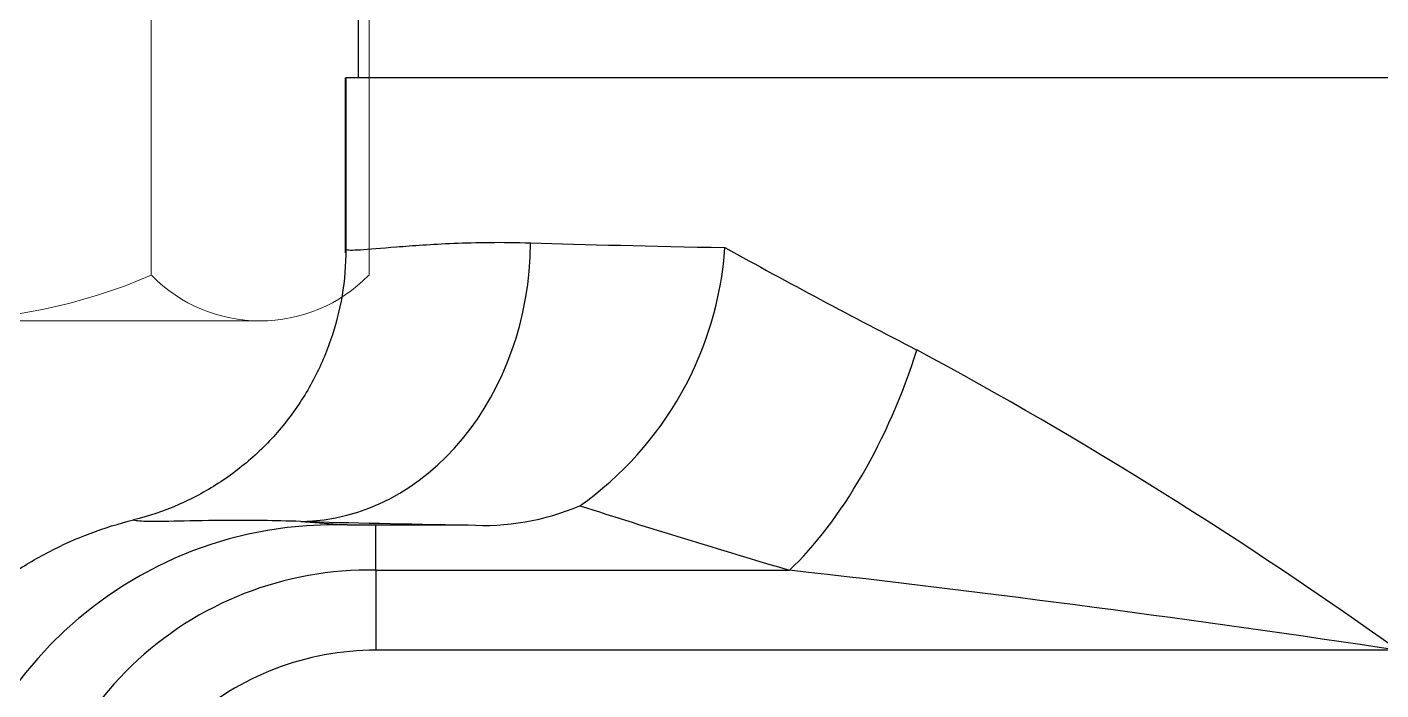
# Model space of a CAD drawing. Header units: millimetres. Extents: x -16130 to 36813, y -8099 to 27484.
# Drawn here: x 30307.5 to 30360.9, y 14826.6 to 14852.8 of the extents above; entities that cross this region are included whole.
import ezdxf

# ---------------------------------------------------------------- set-up
doc = ezdxf.new("R2010")
doc.units = ezdxf.units.MM
doc.header["$LTSCALE"] = 6
doc.linetypes.add('HIDDEN', pattern=[9.525, 6.35, -3.175])
doc.layers.add('01_NORMAL', color=7, linetype='Continuous', lineweight=25)
doc.layers.add('04_HIDDEN', color=2, linetype='HIDDEN', lineweight=13)

# ---------------------------------------------------------------- blocks, each defined once
blk = doc.blocks.new('A$C0CC8275E_1_1')
at = {"color": 0}
for p, q in [((13, 13), (-13, 13)), ((-17.3, 11.2), (-17.3, 0)), ((-8.7, 0), (-8.7, 11.2))]:
    blk.add_line(p, q, dxfattribs=at)
for centre, radius, start, end in [((-13, 7), 6, 44.6, 135.4), ((0, -8.9), 21.9, 66.6, 113.4)]:
    blk.add_arc(centre, radius, start, end, dxfattribs=at)
blk = doc.blocks.new('140.096a')
at = {"color": 0}
for p, q in [((6.084, 155.267), (5.949, 153.433)), ((5.949, 153.433), (5.947, 152.308)), ((16.685, 153.5), (23.6, 153.5)), ((23.6, 153.488), (16.826, 153.488)), ((23.6, 153.5), (23.6, 153.488)), ((23.6, 70.512), (23.6, 153.488)), ((27.6, 153), (23.6, 153)), ((4.162, 152.308), (1.002, 152.308)), ((1.002, 112), (1.002, 152.308)), ((4.162, 152.308), (5.947, 152.308)), ((4.162, 152.308), (4.162, 135.997)), ((5.947, 152.308), (5.947, 148.664))]:
    blk.add_line(p, q, dxfattribs=at)
for centre, radius, start, end in [((-9.669, 153.931), 15.625, 358.1716, 87.8977), ((-9.315, 152.58), 13.48, 358.8422, 89.0556), ((15.636, 148.07), 9.707, 176.4913, 203.0917), ((382.925, 23.909), 395.001, 162.26031, 163.51483), ((17.818, 152.121), 13.609, 215.268, 266.1187), ((263.994, 1.737), 282.441, 151.02874, 152.77049), ((-663.1, 211.669), 671.54, 351.464739, 353.529962), ((-142.761, 215.007), 176.857, 324.37818, 331.62922)]:
    blk.add_arc(centre, radius, start, end, dxfattribs=at)
for centre, major_axis, ratio, start_param, end_param in [((6.603, 112), (0, 52.5), 0.017455, 0.602143, 0.797697), ((17.083, 155.267), (10.996, -0.279), 0.824039, 3.172403, 4.733314), ((17.602, 112), (0, 41.5), 0.022082, 0.602143, 0.87684), ((12.853, 135.997), (10.218, -4.074), 0.430802, 3.888317, 4.882492)]:
    blk.add_ellipse(centre, major_axis=major_axis, ratio=ratio, start_param=start_param, end_param=end_param, dxfattribs=at)
for points, knots in [([(-2.91, 172.224), (-1.8, 171.786), (-0.756, 171.223), (0.468, 170.361), (0.709, 170.18), (1.177, 169.806), (1.405, 169.613), (2.068, 169.015), (2.485, 168.592), (3.266, 167.698), (3.631, 167.228), (4.308, 166.236), (4.616, 165.721), (5.439, 164.139), (5.86, 163.026), (6.148, 161.858)], [0, 0, 0, 0, 0.25, 0.25, 0.3125, 0.3125, 0.375, 0.375, 0.5, 0.5, 0.625, 0.625, 0.75, 0.75, 1, 1, 1, 1]), ([(1.002, 152.308), (1.002, 153.674), (0.756, 155.012), (-0.217, 157.55), (-0.938, 158.718), (-2.777, 160.702), (-3.899, 161.512), (-6.362, 162.609), (-7.717, 162.902), (-9.084, 162.898)], [0, 0, 0, 0, 0.25, 0.25, 0.5, 0.5, 0.75, 0.75, 1, 1, 1, 1]), ([(6.084, 155.267), (6.123, 156.327), (6.13, 157.253), (6.122, 158.853), (6.107, 159.527), (6.086, 160.626), (6.078, 161.051), (6.088, 161.5), (6.094, 161.617), (6.115, 161.786), (6.129, 161.838), (6.148, 161.858)], [0, 0, 0, 0, 0.25, 0.25, 0.5, 0.5, 0.75, 0.75, 0.875, 0.875, 1, 1, 1, 1]), ([(16.826, 153.488), (16.212, 153.488), (15.605, 153.539), (14.41, 153.74), (13.82, 153.889), (12.659, 154.29), (12.101, 154.536), (11.036, 155.116), (10.528, 155.449), (9.562, 156.206), (9.114, 156.622), (8.297, 157.518), (7.925, 157.998), (7.426, 158.771), (7.27, 159.036), (6.982, 159.574), (6.851, 159.848), (6.49, 160.684), (6.295, 161.261), (6.148, 161.858)], [0, 0, 0, 0, 0.125, 0.125, 0.25, 0.25, 0.375, 0.375, 0.5, 0.5, 0.625, 0.625, 0.75, 0.75, 0.8125, 0.8125, 0.875, 0.875, 1, 1, 1, 1]), ([(16.826, 153.488), (16.794, 153.44), (16.791, 153.247), (16.831, 152.58), (16.874, 152.106), (16.949, 151.177), (16.976, 150.834), (17.025, 150.082), (17.048, 149.674), (17.102, 148.352), (17.119, 147.343), (17.083, 146.201)], [0, 0, 0, 0, 0.25, 0.25, 0.5, 0.5, 0.625, 0.625, 0.75, 0.75, 1, 1, 1, 1])]:
    blk.add_open_spline(points, degree=3, knots=knots, dxfattribs=at)
blk = doc.blocks.new('A$C68492346')
at = {"color": 4, "rotation": 269.9999999632163}
blk.add_blockref('140.096a', (38, 75), dxfattribs=at)

msp = doc.modelspace()

# ---------------------------------------------------------------- block references
at = {"layer": '01_NORMAL', "rotation": 180}
msp.add_blockref('A$C68492346', (30511.55558, 14902.15373), dxfattribs=at)
at = {"layer": '04_HIDDEN', "rotation": 180}
msp.add_blockref('A$C0CC8275E_1_1', (30303.68642, 14854.15373), dxfattribs=at)

doc.saveas('drawing.dxf')
